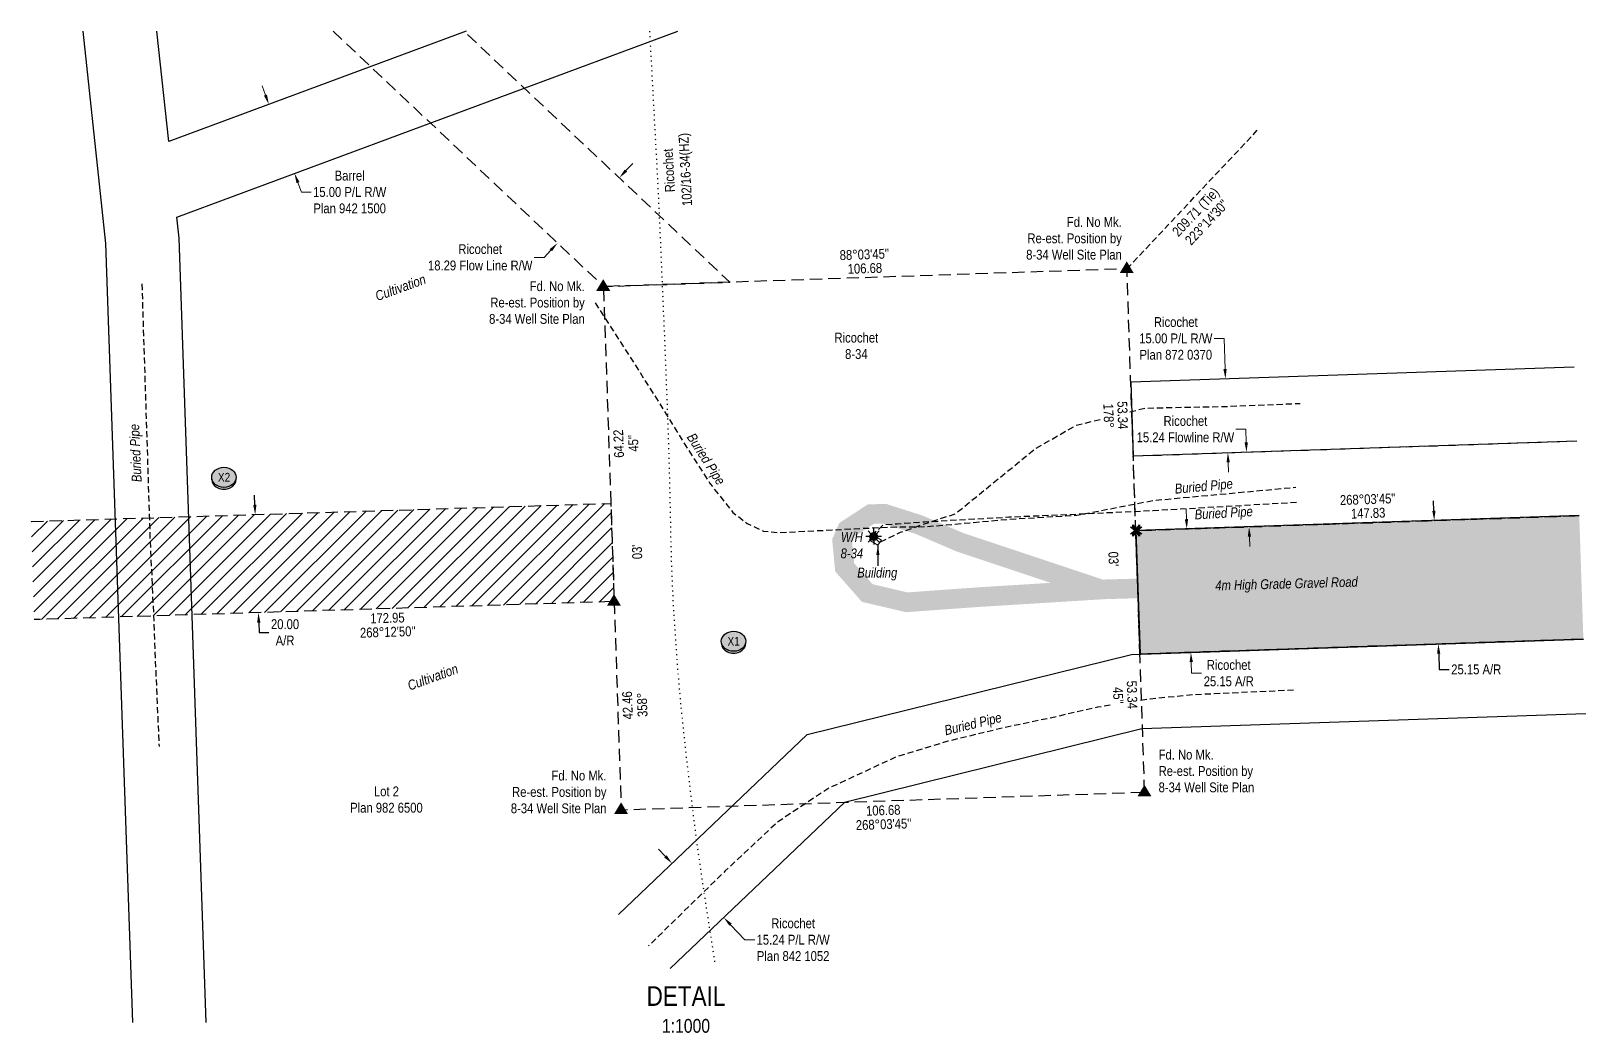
# Model space of a CAD drawing. Extents: x 628514 to 641832, y 5899000 to 5905480.
# Drawn here: x 640249 to 641832, y 5903934 to 5904954 of the extents above; entities that cross this region are included whole.
import ezdxf
from ezdxf.enums import TextEntityAlignment as Align

# ---------------------------------------------------------------- set-up
doc = ezdxf.new("R2010")
doc.units = 0
doc.header["$LTSCALE"] = 5
doc.header["$PDSIZE"] = 0.5
for name, pattern in [('foc-ACCESSROAD', [3.75, 2.5, -1.25]), ('foc-DOT', [1, 0.2, -0.8]), ('foc-FLOWLINE', [3.75, 2.5, -1.25]), ('foc-TIELINE', [1.875, 1.25, -0.625]), ('UG_PIPE', [1.875, 1.25, -0.625])]:
    doc.linetypes.add(name, pattern=pattern)
doc.layers.get('Defpoints').update_dxf_attribs({"color": 9})
for name, color, linetype in [('ABADATA-DRILL', 8, 'foc-DOT'), ('ABADATA-DRILL-T', 8, 'Continuous'), ('AS-PIPE-UG', 44, 'UG_PIPE'), ('AS-PIPE-UG-T', 44, 'Continuous'), ('AS-ROADS', 254, 'Continuous'), ('C-AR', 13, 'foc-ACCESSROAD'), ('DETAIL-T', 7, 'Continuous'), ('F-AR', 190, 'foc-ACCESSROAD'), ('F-FLOWLINE', 190, 'foc-FLOWLINE'), ('F-RW', 190, 'Continuous'), ('F-WS', 190, 'foc-ACCESSROAD'), ('F-WS-S', 190, 'Continuous'), ('L-BD', 7, 'Continuous'), ('L-BD1', 253, 'Continuous'), ('L-MON', 1, 'Continuous'), ('L-TIE', 7, 'foc-TIELINE'), ('L-TITLEDB-T', 4, 'Continuous'), ('P-CROSSINGS', 250, 'Continuous'), ('P-IOP2', 10, 'Continuous'), ('P-IOP2-H', 21, 'Continuous'), ('P-LTO', 14, 'Continuous'), ('P-PROPOSED-EXISTING-H', 59, 'Continuous'), ('P-TXT', 4, 'Continuous')]:
    doc.layers.add(name, color=color, linetype=linetype)
for name, color, linetype, lineweight in [('AS-GENERAL', 48, 'Continuous', 18), ('F-AR-T', 190, 'Continuous', 9), ('F-FLOWLINE-T', 190, 'Continuous', 9), ('F-RW-T', 190, 'Continuous', 9), ('F-WS-T', 190, 'Continuous', 9), ('T-TEXT', 48, 'Continuous', 18)]:
    doc.layers.add(name, color=color, linetype=linetype, lineweight=lineweight)
doc.styles.add('80CG', font='ARIALN.TTF', dxfattribs={"height": 10})
doc.styles.add('80L', font='ARIALN.TTF', dxfattribs={"height": 10})
doc.styles.add('80LS', font='ARIALNI.TTF', dxfattribs={"height": 10})
doc.styles.add('Crossing', font='ARIALN.TTF', dxfattribs={"height": 10})
doc.dimstyles.new('Compass 5 000', dxfattribs={"dimscale": 5, "dimtxt": 9, "dimasz": 2, "dimexe": 0.2, "dimexo": 0.0625, "dimgap": 0.5, "dimtad": 0, "dimtih": 1, "dimtoh": 1, "dimzin": 0, "dimdsep": 46, "dimtxsty": '80CG', "dimcen": 0.1, "dimse1": 1, "dimse2": 1, "dimclrd": 256, "dimclrt": 256, "dimaunit": 1, "dimadec": 4, "dimazin": 0, "dimtfac": 0.06, "dimtofl": 0, "dimtmove": 0, "dimatfit": 1, "dimfxl": 0.2, "dimtolj": 1, "dimtzin": 0, "dimlwd": -1, "dimarcsym": 0})

# ---------------------------------------------------------------- blocks, each defined once
blk = doc.blocks.new('*D58')
at = {"layer": 'Defpoints', "color": 0, "transparency": 16777216}
for p in [(641455.9, 5904448.4), (641429.4, 5904321.7), (641460.1, 5904322.8)]:
    blk.add_point(p, dxfattribs=at)
at = {"layer": 'F-AR-T', "transparency": 16777216}
for p, q in [((641424.8, 5904457.4), (641424.5, 5904467.4)), ((641429.7, 5904311.7), (641430.1, 5904300.5)), ((641430.1, 5904300.5), (641440.1, 5904300.5))]:
    blk.add_line(p, q, dxfattribs=at)
for points in [[(641426.5, 5904457.4), (641423.2, 5904457.3), (641425.2, 5904447.4)], [(641431.4, 5904311.8), (641428.1, 5904311.7), (641429.4, 5904321.7)]]:
    blk.add_solid(points, dxfattribs=at)
at = {"layer": 'F-AR-T', "transparency": 16777216, "insert": (641467.9, 5904300.5), "char_height": 10, "attachment_point": 5, "style": '80CG'}
blk.add_mtext('\\A1;Ricochet\\P25.15 A/R', dxfattribs=at)
blk = doc.blocks.new('*D59')
at = {"layer": 'Defpoints', "color": 0, "transparency": 16777216}
for p in [(641486, 5904525.6), (641486.4, 5904525.7), (641488.9, 5904449.5)]:
    blk.add_point(p, dxfattribs=at)
at = {"layer": 'F-FLOWLINE-T', "transparency": 16777216}
for p, q in [((641485.2, 5904549), (641475.2, 5904549)), ((641485.7, 5904535.6), (641485.2, 5904549)), ((641488.9, 5904439.5), (641489.3, 5904429.5))]:
    blk.add_line(p, q, dxfattribs=at)
for points in [[(641487.4, 5904535.7), (641484, 5904535.6), (641486, 5904525.6)], [(641490.6, 5904439.6), (641487.3, 5904439.5), (641488.6, 5904449.5)]]:
    blk.add_solid(points, dxfattribs=at)
at = {"layer": 'F-FLOWLINE-T', "transparency": 16777216, "insert": (641423.8, 5904549), "char_height": 10, "attachment_point": 5, "style": '80CG'}
blk.add_mtext('\\A1;Ricochet\\P15.24 Flowline R/W', dxfattribs=at)
blk = doc.blocks.new('*D60')
at = {"layer": 'Defpoints', "color": 0, "transparency": 16777216}
for p in [(640869.1, 5904076), (640953.8, 5904051.6), (640921.6, 5904020.9)]:
    blk.add_point(p, dxfattribs=at)
at = {"layer": 'F-RW-T', "transparency": 16777216}
for p, q in [((640894.3, 5904113.9), (640887.4, 5904121.1)), ((640960.7, 5904044.3), (640975.3, 5904029)), ((640975.3, 5904029), (640985.3, 5904029))]:
    blk.add_line(p, q, dxfattribs=at)
for points in [[(640895.5, 5904115.1), (640893.1, 5904112.8), (640901.2, 5904106.7)], [(640961.9, 5904045.5), (640959.5, 5904043.2), (640953.8, 5904051.6)]]:
    blk.add_solid(points, dxfattribs=at)
at = {"layer": 'F-RW-T', "transparency": 16777216, "insert": (641024.4, 5904029), "char_height": 10, "attachment_point": 5, "style": '80CG'}
blk.add_mtext('\\A1;Ricochet\\P15.24 P/L R/W\\PPlan 842 1052', dxfattribs=at)
blk = doc.blocks.new('*D61')
at = {"layer": 'Defpoints', "color": 0, "transparency": 16777216}
for p in [(641464.5, 5904600.2), (641480.3, 5904600.7), (641482.8, 5904525.8)]:
    blk.add_point(p, dxfattribs=at)
at = {"layer": 'F-RW-T', "transparency": 16777216}
for p, q in [((641463.1, 5904641.4), (641453.1, 5904641.4)), ((641464.1, 5904610.2), (641463.1, 5904641.4)), ((641467.3, 5904515.2), (641467.7, 5904505.2))]:
    blk.add_line(p, q, dxfattribs=at)
for points in [[(641465.8, 5904610.3), (641462.5, 5904610.1), (641464.5, 5904600.2)], [(641469, 5904515.3), (641465.7, 5904515.2), (641467, 5904525.2)]]:
    blk.add_solid(points, dxfattribs=at)
at = {"layer": 'F-RW-T', "transparency": 16777216, "insert": (641414, 5904641.4), "char_height": 10, "attachment_point": 5, "style": '80CG'}
blk.add_mtext('\\A1;Ricochet\\P15.00 P/L R/W\\PPlan 872 0370', dxfattribs=at)
blk = doc.blocks.new('*D62')
at = {"layer": 'Defpoints', "color": 0, "transparency": 16777216}
for p in [(640490.6, 5904879.9), (640501.8, 5904884), (640527.9, 5904813.7)]:
    blk.add_point(p, dxfattribs=at)
at = {"layer": 'F-RW-T', "transparency": 16777216}
for p, q in [((640487.2, 5904889.3), (640483.7, 5904898.6)), ((640520.2, 5904800.2), (640523.8, 5904790.5)), ((640523.8, 5904790.5), (640533.8, 5904790.5))]:
    blk.add_line(p, q, dxfattribs=at)
for points in [[(640488.7, 5904889.8), (640485.6, 5904888.7), (640490.6, 5904879.9)], [(640521.8, 5904800.8), (640518.7, 5904799.6), (640516.7, 5904809.6)]]:
    blk.add_solid(points, dxfattribs=at)
at = {"layer": 'F-RW-T', "transparency": 16777216, "insert": (640572.9, 5904790.5), "char_height": 10, "attachment_point": 5, "style": '80CG'}
blk.add_mtext('\\A1;Barrel\\P15.00 P/L R/W\\PPlan 942 1500', dxfattribs=at)
blk = doc.blocks.new('*D63')
at = {"layer": 'Defpoints', "color": 0, "transparency": 16777216}
for p in [(640509.8, 5904463.1), (640480, 5904362), (640513.2, 5904363.2)]:
    blk.add_point(p, dxfattribs=at)
at = {"layer": 'P-TXT', "transparency": 16777216}
for p, q in [((640476.3, 5904471.9), (640476, 5904481.9)), ((640480.4, 5904352), (640480.7, 5904342)), ((640480.7, 5904342), (640490.7, 5904342))]:
    blk.add_line(p, q, dxfattribs=at)
for points in [[(640478, 5904472), (640474.7, 5904471.9), (640476.7, 5904462)], [(640482, 5904352.1), (640478.7, 5904352), (640480, 5904362)]]:
    blk.add_solid(points, dxfattribs=at)
at = {"layer": 'P-TXT', "transparency": 16777216, "insert": (640507.1, 5904342), "char_height": 10, "attachment_point": 5, "style": '80CG'}
blk.add_mtext('\\A1;20.00\\PA/R', dxfattribs=at)
blk = doc.blocks.new('TRIA')
blk.add_hatch(color=255).paths.add_polyline_path([(-0.04, 1.52), (-1.47, -0.87), (1.39, -0.87)])
blk = doc.blocks.new('TRIAA')
blk.add_blockref('TRIA', (0, 0))
blk = doc.blocks.new('TRIB')
at = {"color": 1}
blk.add_lwpolyline([(-1.12, -0.67), (-0.04, 1.13), (1.04, -0.67)], close=True, dxfattribs=at)
blk = doc.blocks.new('TRIBB')
blk.add_blockref('TRIB', (0, 0))
blk = doc.blocks.new('TRICC')
for name in ['TRIAA', 'TRIBB']:
    blk.add_blockref(name, (0, 0))
blk = doc.blocks.new('plspike')
blk.add_blockref('TRICC', (0, 0))
blk = doc.blocks.new('GAS')
h = blk.add_hatch(color=255)
h.dxf.hatch_style = 1
edge = h.paths.add_edge_path()
edge.add_arc((0, 0), 0.9, 0, 360)
for p, q in [((-0.81, 0), (-1.62, 0)), ((-0.57, 0.57), (-1.14, 1.14)), ((0, 0.81), (0, 1.62)), ((0.57, 0.57), (1.14, 1.14)), ((1.62, 0), (0.81, 0)), ((-0.57, -0.57), (-1.14, -1.14)), ((0, -0.81), (0, -1.62)), ((1.14, -1.14), (0.57, -0.57))]:
    blk.add_line(p, q)
blk.add_circle((0, 0), 0.8)
blk = doc.blocks.new('*D73')
at = {"layer": 'Defpoints', "color": 0, "transparency": 16777216}
for p in [(641769.2, 5904459), (641681.3, 5904330.2), (641773.5, 5904333.4)]:
    blk.add_point(p, dxfattribs=at)
at = {"layer": 'P-TXT', "transparency": 16777216}
for p, q in [((641676.7, 5904465.9), (641676.4, 5904475.9)), ((641681.7, 5904320.2), (641682.2, 5904304.3)), ((641682.2, 5904304.3), (641692.2, 5904304.3))]:
    blk.add_line(p, q, dxfattribs=at)
for points in [[(641678.4, 5904465.9), (641675.1, 5904465.8), (641677.1, 5904455.9)], [(641683.3, 5904320.3), (641680, 5904320.2), (641681.3, 5904330.2)]]:
    blk.add_solid(points, dxfattribs=at)
at = {"layer": 'P-TXT', "transparency": 16777216, "insert": (641719.9, 5904304.3), "char_height": 10, "attachment_point": 5, "style": '80CG'}
blk.add_mtext('\\A1;25.15 A/R', dxfattribs=at)
blk = doc.blocks.new('TEMP')
h = blk.add_hatch(color=255)
h.dxf.hatch_style = 1
h.paths.add_polyline_path([(0, 0.25), (-0.67, 1.15), (-0.67, 0.67), (-1.15, 0.67), (-0.25, 0), (-1.15, -0.67), (-0.67, -0.67), (-0.67, -1.15), (0, -0.25), (0.67, -1.15), (0.67, -0.67), (1.15, -0.67), (0.25, 0), (1.15, 0.67), (0.67, 0.67), (0.67, 1.15)])
h.paths.add_polyline_path([(0.57, 0.85), (0.57, 0.57), (0.85, 0.57), (0.08, 0), (0.85, -0.57), (0.57, -0.57), (0.57, -0.85), (0, -0.08), (-0.57, -0.85), (-0.57, -0.57), (-0.85, -0.57), (-0.08, 0), (-0.85, 0.57), (-0.57, 0.57), (-0.57, 0.85), (0, 0.08)], flags=16)
h = blk.add_hatch(color=1)
h.dxf.hatch_style = 1
h.paths.add_polyline_path([(0, 0.08), (-0.57, 0.85), (-0.57, 0.57), (-0.85, 0.57), (-0.08, 0), (-0.85, -0.57), (-0.57, -0.57), (-0.57, -0.85), (0, -0.08), (0.57, -0.85), (0.57, -0.57), (0.85, -0.57), (0.08, 0), (0.85, 0.57), (0.57, 0.57), (0.57, 0.85)])
at = {"color": 1}
for p, q in [((-0.08, 0), (0.08, 0)), ((0, 0.08), (0, -0.08))]:
    blk.add_line(p, q, dxfattribs=at)
at = {"color": 255, "flags": 128}
blk.add_lwpolyline([(-0.25, 0), (-1.15, 0.67), (-0.67, 0.67), (-0.67, 1.15), (0, 0.25), (0.67, 1.15), (0.67, 0.67), (1.15, 0.67), (0.25, 0), (1.15, -0.67), (0.67, -0.67), (0.67, -1.15), (0, -0.25), (-0.67, -1.15), (-0.67, -0.67), (-1.15, -0.67)], close=True, dxfattribs=at)
at = {"color": 1, "flags": 128}
blk.add_lwpolyline([(-0.08, 0), (-0.85, 0.57), (-0.57, 0.57), (-0.57, 0.85), (0, 0.08), (0.57, 0.85), (0.57, 0.57), (0.85, 0.57), (0.08, 0), (0.85, -0.57), (0.57, -0.57), (0.57, -0.85), (0, -0.08), (-0.57, -0.85), (-0.57, -0.57), (-0.85, -0.57)], close=True, dxfattribs=at)
blk = doc.blocks.new('xing2')
h = blk.add_hatch(color=50)
h.dxf.hatch_style = 1
edge = h.paths.add_edge_path()
edge.add_ellipse((0, 0), major_axis=(-12.5, 0), ratio=0.816297, start_angle=0, end_angle=360)
h = blk.add_hatch(color=250)
h.dxf.hatch_style = 1
edge = h.paths.add_edge_path()
edge.add_ellipse((0, -2), major_axis=(-12.5, 0), ratio=0.816297, start_angle=0, end_angle=180)
edge.add_line((12.5, -2), (12.5, 0))
edge.add_ellipse((0, 0), major_axis=(-12.5, 0), ratio=0.816297, start_angle=0, end_angle=180, ccw=False)
edge.add_line((-12.5, 0), (-12.5, -2))
at = {"color": 250}
blk.add_ellipse((0, 0), major_axis=(-12.5, 0), ratio=0.816297, dxfattribs=at)
blk.add_ellipse((0, -2), major_axis=(-12.5, 0), ratio=0.816297, start_param=0, end_param=3.141593, dxfattribs=at)
at = {"color": 250, "style": 'Crossing'}
blk.add_attdef('CROSSING', text='', height=9, dxfattribs=at).set_placement((0.1, 0), align=Align.MIDDLE_CENTER)
at = {"color": 250, "style": 'Crossing', "flags": 1}
for tag, p in [('OWNER', (0.1, -12.5)), ('DESCRIPTION', (0.1, -25.8)), ('LOCATION', (0.1, -39.3)), ('DWG_REF', (0.1, -52.8))]:
    blk.add_attdef(tag, text='', height=9, dxfattribs=at).set_placement(p, align=Align.MIDDLE_CENTER)
blk = doc.blocks.new('*D75')
at = {"layer": 'Defpoints', "color": 0, "transparency": 16777216}
for p in [(640830.8, 5904820.7), (640768, 5904754.2), (640784.6, 5904738.6)]:
    blk.add_point(p, dxfattribs=at)
at = {"layer": 'F-FLOWLINE-T', "transparency": 16777216}
for p, q in [((640854.2, 5904812.3), (640861.1, 5904819.6)), ((640777.7, 5904731.3), (640770.8, 5904724)), ((640770.8, 5904724), (640760.8, 5904724))]:
    blk.add_line(p, q, dxfattribs=at)
for points in [[(640853, 5904813.5), (640855.4, 5904811.2), (640847.3, 5904805)], [(640776.5, 5904732.4), (640778.9, 5904730.2), (640784.6, 5904738.6)]]:
    blk.add_solid(points, dxfattribs=at)
at = {"layer": 'F-FLOWLINE-T', "transparency": 16777216, "insert": (640705.8, 5904724), "char_height": 10, "attachment_point": 5, "style": '80CG'}
blk.add_mtext('\\A1;Ricochet\\P18.29 Flow Line R/W', dxfattribs=at)

msp = doc.modelspace()

# ---------------------------------------------------------------- hatches: boundary and pattern name
at = {"layer": 'AS-ROADS'}
h = msp.add_hatch(color=256, dxfattribs=at)
h.dxf.hatch_style = 1
h.paths.add_polyline_path([(641827.12, 5904389.681), (641826.515, 5904409.666), (641631.475, 5904403.767), (641341.648, 5904395.897), (641340.005, 5904395.796), (641198.112, 5904443.072), (641156.036, 5904461.098), (641119.547, 5904472.725), (641100.559, 5904472.554), (641071.382, 5904453.407), (641064.114, 5904436.877), (641067.231, 5904404.061), (641094.445, 5904373.15), (641139.222, 5904362.592), (641212.975, 5904367.924), (641342.536, 5904375.92), (641632.049, 5904383.781)])
h.paths.add_polyline_path([(641286.637, 5904392.502), (641211.639, 5904387.873), (641140.832, 5904382.755), (641105.239, 5904391.147), (641086.523, 5904412.406), (641084.51, 5904433.59), (641087.302, 5904439.94), (641106.615, 5904452.613), (641116.527, 5904452.702), (641149.048, 5904442.34), (641191.002, 5904424.365)], flags=16)
at = {"layer": 'P-IOP2-H'}
h = msp.add_hatch(color=256, dxfattribs=at)
h.dxf.hatch_style = 1
h.paths.add_polyline_path([(641828.963, 5904335.414), (641824.768, 5904461.058), (641373.32, 5904445.758), (641377.578, 5904320.117)])
at = {"layer": 'P-PROPOSED-EXISTING-H', "true_color": 0xffeebd}
h = msp.add_hatch(dxfattribs=at)
h.set_pattern_fill('ANSI31', color=254, scale=3.498987, style=0)
h.set_pattern_definition([(45, (-645.755, -15.51), (-7.855450002, 7.855450002), [])])
h.paths.add_polyline_path([(640248.547, 5904454.945), (640251.664, 5904355.023), (640842.173, 5904373.443), (640838.792, 5904473.357)])

# ---------------------------------------------------------------- linework, layer by layer
at = {"layer": 'ABADATA-DRILL', "flags": 128}
msp.add_lwpolyline([(640944.823, 5904006.425), (640939.726, 5904039.001), (640932.589, 5904085.214), (640926.116, 5904130.946), (640920.211, 5904177.795), (640914.807, 5904224.609), (640909.91, 5904271.187), (640906.045, 5904316.694), (640902.91, 5904362.873), (640900.809, 5904409.632), (640899.861, 5904445.919), (640899.708, 5904456.42), (640898.659, 5904504.859), (640897.21, 5904551.537), (640895.458, 5904598.356), (640893.606, 5904645.172), (640891.568, 5904691.482), (640889.617, 5904738.245), (640887.513, 5904785.104), (640885.111, 5904831.904), (640882.511, 5904880.349), (640880.028, 5904926.497), (640878.425, 5904954.452)], dxfattribs=at)
at = {"layer": 'AS-GENERAL', "flags": 128}
msp.add_lwpolyline([(641110.687, 5904430.724), (641114.247, 5904435.939), (641105.682, 5904441.469), (641102.187, 5904435.959)], close=True, dxfattribs=at)
msp.add_lwpolyline([(641110.687, 5904430.724), (641114.247, 5904435.939), (641105.682, 5904441.469), (641102.187, 5904435.959)], close=True, dxfattribs=at)
at = {"layer": 'AS-PIPE-UG', "flags": 128}
for points in [[(640361.307, 5904696.949), (640364.217, 5904606.004), (640366.992, 5904519.089), (640369.602, 5904437.464), (640373.057, 5904362.344), (640375.367, 5904304.389), (640378.807, 5904225.974)], [(640823.002, 5904677.649), (640879.312, 5904589.724), (640913.107, 5904535.224), (640939.927, 5904493.324), (640963.137, 5904464.159), (640977.542, 5904453.014), (640994.197, 5904445.079), (641009.802, 5904443.569), (641086.472, 5904447.649), (641130.067, 5904449.554), (641160.352, 5904449.769), (641243.902, 5904457.314), (641313.272, 5904461.354), (641391.037, 5904476.419), (641536.167, 5904489.874)], [(641113.437, 5904434.339), (641133.752, 5904443.959), (641158.247, 5904452.679), (641189.682, 5904462.894), (641226.282, 5904492.729), (641270.032, 5904528.464), (641312.112, 5904552.834), (641382.707, 5904570.489), (641465.952, 5904572.234), (641540.667, 5904575.264)], [(641537.017, 5904474.319), (641390.842, 5904465.889), (641313.287, 5904462.209), (641243.932, 5904459.249), (641158.312, 5904454.349), (641130.172, 5904452.374), (641115.892, 5904451.344), (641109.912, 5904445.439), (641106.877, 5904443.004)], [(641533.982, 5904283.119), (641432.192, 5904278.484), (641387.817, 5904274.089), (641334.252, 5904265.774), (641287.857, 5904255.144), (641237.472, 5904244.504), (641181.822, 5904231.119), (641129.352, 5904215.204), (641059.867, 5904182.864), (641008.217, 5904148.559), (640955.332, 5904099.114), (640877.212, 5904022.774)]]:
    msp.add_lwpolyline(points, dxfattribs=at)
at = {"layer": 'C-AR', "flags": 128}
msp.add_lwpolyline([(640248.547, 5904454.945), (640838.792, 5904473.357), (640842.173, 5904373.443), (640251.664, 5904355.023)], dxfattribs=at)
at = {"layer": 'F-AR', "flags": 128}
msp.add_lwpolyline([(641828.969, 5904335.229), (641377.533, 5904319.971), (641373.286, 5904445.613), (641824.774, 5904460.873)], dxfattribs=at)
at = {"layer": 'F-FLOWLINE', "flags": 128}
for points in [[(640555.949, 5904954.452), (640831.455, 5904694.296), (640960.01, 5904698.646), (640689.111, 5904954.452)], [(641824.774, 5904460.869), (641373.286, 5904445.613), (641370.705, 5904521.747), (641822.232, 5904537.008)]]:
    msp.add_lwpolyline(points, dxfattribs=at)
at = {"layer": 'F-RW', "flags": 128}
for points in [[(640301.232, 5904954.452), (640324.382, 5904738.161), (640351.872, 5903944.744)], [(640691.464, 5904954.452), (640388.672, 5904842.014), (640376.638, 5904954.452)], [(640426.894, 5903944.744), (640399.221, 5904743.455), (640396.906, 5904765.091), (640906.849, 5904954.452)], [(640846.736, 5904054.722), (641038.758, 5904237.892), (641368.988, 5904319.682), (641828.969, 5904335.229)], [(641831.542, 5904259.095), (641379.547, 5904243.817), (641076.704, 5904168.81), (640899.316, 5903999.601)]]:
    msp.add_lwpolyline(points, dxfattribs=at)
at = {"layer": 'F-RW'}
msp.add_lwpolyline([(641819.726, 5904612.063), (641368.16, 5904596.986), (641370.705, 5904521.747), (641822.232, 5904537.008)], dxfattribs=at)
at = {"layer": 'F-WS', "flags": 128}
msp.add_lwpolyline([(641382.29, 5904179.383), (641364.257, 5904712.324), (640831.316, 5904694.291), (640849.349, 5904161.35)], close=True, dxfattribs=at)
at = {"layer": 'L-TIE', "flags": 128}
msp.add_lwpolyline([(641364.257, 5904712.324), (641498.864, 5904855.459)], dxfattribs=at)
at = {"layer": 'P-IOP2', "flags": 128}
for points in [[(641824.768, 5904461.058), (641373.32, 5904445.758)], [(641373.32, 5904445.758), (641377.578, 5904320.117), (641828.963, 5904335.414)]]:
    msp.add_lwpolyline(points, dxfattribs=at)
at = {"layer": 'P-LTO', "flags": 128}
for points in [[(641824.768, 5904461.058), (641373.32, 5904445.758)], [(641373.32, 5904445.758), (641377.578, 5904320.117), (641828.963, 5904335.414)]]:
    msp.add_lwpolyline(points, dxfattribs=at)

# ---------------------------------------------------------------- block references
at = {"layer": 'F-WS-S', "xscale": 4.998552950000083, "yscale": 4.998552950000083, "zscale": 4.998552950000083}
msp.add_blockref('GAS', (641106.44, 5904439.629), dxfattribs=at)
at = {"layer": 'L-MON'}
for name, p, xscale, yscale, zscale in [('plspike', (641364.257, 5904712.324), 4.998552950000092, 4.998552950000092, 4.998552950000092), ('plspike', (640831.257, 5904694.234), 4.998552950000092, 4.998552950000092, 4.998552950000092), ('TEMP', (641373.554, 5904445.766), 4.998552950000001, 4.998552950000001, 4.998552950000001), ('plspike', (640842.173, 5904373.443), 4.998552950000092, 4.998552950000092, 4.998552950000092), ('plspike', (641382.292, 5904179.309), 4.998552950000092, 4.998552950000092, 4.998552950000092), ('plspike', (640849.397, 5904161.274), 4.998552950000092, 4.998552950000092, 4.998552950000092)]:
    msp.add_blockref(name, p, dxfattribs=dict(at, xscale=xscale, yscale=yscale, zscale=zscale))
at = {"layer": 'P-CROSSINGS', "xscale": 0.99971059, "yscale": 0.99971059, "zscale": 0.99971059}
msp.add_blockref('xing2', (640444.91, 5904499.973), dxfattribs=at).add_auto_attribs({'CROSSING': 'X2'})
at = {"layer": 'P-CROSSINGS', "color": 116, "true_color": 0x136734, "xscale": 0.99971059, "yscale": 0.99971059, "zscale": 0.99971059}
msp.add_blockref('xing2', (640963.764, 5904332.97), dxfattribs=at).add_auto_attribs({'CROSSING': 'X1'})

# ---------------------------------------------------------------- texts
at = {"layer": 'ABADATA-DRILL-T', "insert": (640895.248, 5904769.923), "char_height": 9.99711, "attachment_point": 1, "rotation": 93.071602, "style": '80L'}
msp.add_mtext_dynamic_manual_height_columns('\\pxqc;Ricochet\\P102/16-34(HZ)', width=84.88741, gutter_width=50, heights=[0], dxfattribs=at)
at = {"layer": 'AS-PIPE-UG-T', "char_height": 9.99711, "attachment_point": 1, "style": '80L'}
for insert, rotation in [((640351.18, 5904494.856), 92.633353), ((640924.143, 5904546.279), 302.623123), ((641412.498, 5904493.193), 5.29675), ((641432.932, 5904467.014), 3.300626), ((641177.496, 5904246.859), 13.523961)]:
    msp.add_mtext_dynamic_manual_height_columns('{\\fArial Narrow|b0|i1|c0|p34;Buried Pipe}', width=59.03588, gutter_width=50, heights=[0], dxfattribs=dict(at, insert=insert, rotation=rotation))
at = {"layer": 'DETAIL-T', "color": 3, "insert": (640915.316, 5903957.874), "char_height": 19.99421, "width": 223.79324, "attachment_point": 5, "style": '80CG'}
msp.add_mtext('\\pxqc;DETAIL\\P{\\H0.7x;1:1000}', dxfattribs=at)
at = {"layer": 'F-WS-T', "char_height": 9.99711, "attachment_point": 1, "style": '80L'}
for s, width, insert in [('\\pxqc;Ricochet\\P8-34', 44.60205, (641066.452, 5904647.217)), ('\\pxqc;{\\fArial Narrow|b0|i1|c0|p34;W/H\\P8-34}', 22.87626, (641072.739, 5904444.184))]:
    msp.add_mtext_dynamic_manual_height_columns(s, width=width, gutter_width=50, heights=[0], dxfattribs=dict(at, insert=insert))
at = {"layer": 'L-BD', "style": '80L'}
for s, p in [('209.71 (Tie)', (641435.097, 5904769.501)), ("223°14'30''", (641445.474, 5904759.742))]:
    msp.add_text(s, height=9.99711, rotation=46.7588, dxfattribs=at).set_placement(p, align=Align.MIDDLE)
for s, p in [('268°03\'45"', (641609.322, 5904477.694)), ('147.83', (641609.805, 5904463.457))]:
    msp.add_text(s, height=9.9971, rotation=1.94103, dxfattribs=at).set_placement(p, align=Align.MIDDLE_CENTER)
at = {"layer": 'L-BD1', "style": '80L'}
for s, height, rotation, p in [("88°03'45''", 9.9971, 1.9379, (641096.984, 5904727.037)), ('106.68', 9.9971, 1.9379, (641097.466, 5904712.799)), ('64.22', 9.9971, 91.9379, (640846.736, 5904534.205)), ("45''", 9.9971, 91.9379, (640861.723, 5904534.712)), ("03'", 9.9971, 91.9379, (640865.468, 5904424.031)), ('172.95', 9.9971, 1.7867, (640611.329, 5904356.74)), ("268°12'50''", 9.99711, 1.7867, (640611.773, 5904342.501)), ('42.46', 9.9971, 91.9379, (640855.752, 5904267.735)), ('358°', 9.9971, 91.9379, (640870.739, 5904268.242)), ('106.68', 9.9971, 1.9379, (641116.14, 5904160.875)), ("268°03'45''", 9.99711, 1.9379, (641116.622, 5904146.637))]:
    msp.add_text(s, height=height, rotation=rotation, dxfattribs=at).set_placement(p, align=Align.MIDDLE)
msp.add_text("03'", height=9.9971, rotation=271.928577, dxfattribs=at).set_placement((641350.607, 5904416.829), align=Align.MIDDLE_CENTER)
at = {"layer": 'L-MON', "char_height": 9.99711, "attachment_point": 1, "style": '80L'}
for s, width, insert in [('\\pxqr;Fd. No Mk.\\PRe-est. Position by\\P8-34 Well Site Plan', 111.10836, (641247.933, 5904765.061)), ('\\pxqr;Fd. No Mk.\\PRe-est. Position by\\P8-34 Well Site Plan', 122.18841, (640690.042, 5904699.639)), ('\\pxql;Fd. No Mk.\\PRe-est. Position by\\P8-34 Well Site Plan', 127.11105, (641396.511, 5904222.533)), ('\\pxqr;Fd. No Mk.\\PRe-est. Position by\\P8-34 Well Site Plan', 136.62332, (640697.728, 5904201.192))]:
    msp.add_mtext_dynamic_manual_height_columns(s, width=width, gutter_width=50, heights=[0], dxfattribs=dict(at, insert=insert))
at = {"layer": 'L-TITLEDB-T', "insert": (640572.572, 5904185.128), "char_height": 9.99711, "width": 75.53476, "attachment_point": 1, "style": '80L'}
msp.add_mtext('\\pxqc;Lot 2\\PPlan 982 6500', dxfattribs=at)
at = {"layer": 'T-TEXT', "style": '80LS'}
for p in [(640624.601, 5904693.226), (640657.507, 5904296.534)]:
    msp.add_text('Cultivation', height=9.99711, rotation=20, dxfattribs=at).set_placement(p, align=Align.MIDDLE_CENTER)
at = {"layer": 'T-TEXT', "insert": (641071.33, 5904407.92), "char_height": 9.99711, "attachment_point": 1, "style": '80L'}
msp.add_mtext_dynamic_manual_height_columns('\\pxqc;{\\fArial Narrow|b0|i1|c0|p34;Building}', width=77.49427, gutter_width=50, heights=[0], dxfattribs=at)
at = {"layer": 'T-TEXT', "insert": (641453.767, 5904394.738), "char_height": 9.99711, "attachment_point": 1, "rotation": 1.555289, "style": '80L'}
msp.add_mtext_dynamic_manual_height_columns('\\pxqc;{\\fArial Narrow|b0|i1|c0|p34;4m High Grade Gravel Road}', width=145.71266, gutter_width=50, heights=[0], dxfattribs=at)

# ---------------------------------------------------------------- dimensions: what is measured, and where the dimension line sits
at = {"layer": 'F-AR-T'}
dim = msp.add_linear_dim(base=(641429.404, 5904321.724), p1=(641455.878, 5904448.404), p2=(641460.124, 5904322.762), angle=271.935857, text='Ricochet\\P25.15 A/R', dimstyle='Compass 5 000', dxfattribs=at)
dim.commit()
dim.dimension.update_dxf_attribs({"geometry": '*D58', "text_midpoint": (641467.857, 5904300.476), "dimtype": 161})
at = {"layer": 'F-FLOWLINE-T'}
for base, p1, p2, angle, text, picture, middle in [((640784.564, 5904738.574), (640830.752, 5904820.702), (640767.984, 5904754.23), 226.641392, 'Ricochet\\P18.29 Flow Line R/W', '*D75', (640705.836, 5904724.033)), ((641486.032, 5904525.645), (641488.929, 5904449.521), (641486.356, 5904525.656), 91.935857, 'Ricochet\\P15.24 Flowline R/W', '*D59', (641423.753, 5904548.999))]:
    dim = msp.add_linear_dim(base=base, p1=p1, p2=p2, angle=angle, text=text, dimstyle='Compass 5 000', dxfattribs=at)
    dim.commit()
    dim.dimension.update_dxf_attribs({"geometry": picture, "text_midpoint": middle, "dimtype": 161})
at = {"layer": 'F-RW-T'}
for base, p1, p2, angle, text, picture, middle in [((640490.635, 5904879.876), (640527.877, 5904813.725), (640501.776, 5904884.013), 110.371811, 'Barrel\\P15.00 P/L R/W\\PPlan 942 1500', '*D62', (640572.909, 5904790.491)), ((641464.48, 5904600.202), (641482.827, 5904525.754), (641480.323, 5904600.731), 91.912286, 'Ricochet\\P15.00 P/L R/W\\PPlan 872 0370', '*D61', (641414.022, 5904641.411)), ((640953.778, 5904051.551), (640869.066, 5904076.023), (640921.646, 5904020.901), 313.648357, 'Ricochet\\P15.24 P/L R/W\\PPlan 842 1052', '*D60', (641024.368, 5904029.004))]:
    dim = msp.add_linear_dim(base=base, p1=p1, p2=p2, angle=angle, text=text, dimstyle='Compass 5 000', dxfattribs=at)
    dim.commit()
    dim.dimension.update_dxf_attribs({"geometry": picture, "text_midpoint": middle, "dimtype": 161})
at = {"layer": 'P-TXT'}
for base, p1, p2, angle, text, picture, middle in [((640480.044, 5904362.036), (640509.796, 5904463.072), (640513.179, 5904363.158), 271.939118, '20.00\\PA/R', '*D63', (640507.112, 5904342.048)), ((641681.327, 5904330.239), (641769.226, 5904458.995), (641773.473, 5904333.354), 271.935857, '25.15 A/R', '*D73', (641719.938, 5904304.338))]:
    dim = msp.add_linear_dim(base=base, p1=p1, p2=p2, angle=angle, text=text, dimstyle='Compass 5 000', dxfattribs=at)
    dim.commit()
    dim.dimension.update_dxf_attribs({"geometry": picture, "text_midpoint": middle, "dimtype": 161})

# ---------------------------------------------------------------- leaders
at = {"layer": 'T-TEXT', "path_type": 1}
msp.add_leader([(641110.687, 5904430.724), (641110.687, 5904409.927)], dimstyle='Compass 5 000', override={"dimgap": 0.5, "dimtad": 0}, dxfattribs=at)

# ---------------------------------------------------------------- next in the draw order: texts
at = {"layer": 'L-BD1', "char_height": 9.99711, "width": 28.19552, "attachment_point": 1, "rotation": 271.928577, "line_spacing_factor": 0.855, "style": '80L', "bg_fill": 3, "box_fill_scale": 1.15, "bg_fill_color": 256, "bg_fill_true_color": 256, "bg_fill_transparency": 0}
for s, insert in [('\\pxqc;53.34 178°', (641364.428, 5904577.485)), ('\\pxqc;53.34 45"', (641374.063, 5904292.742))]:
    msp.add_mtext(s, dxfattribs=dict(at, insert=insert))

doc.saveas('drawing.dxf')
